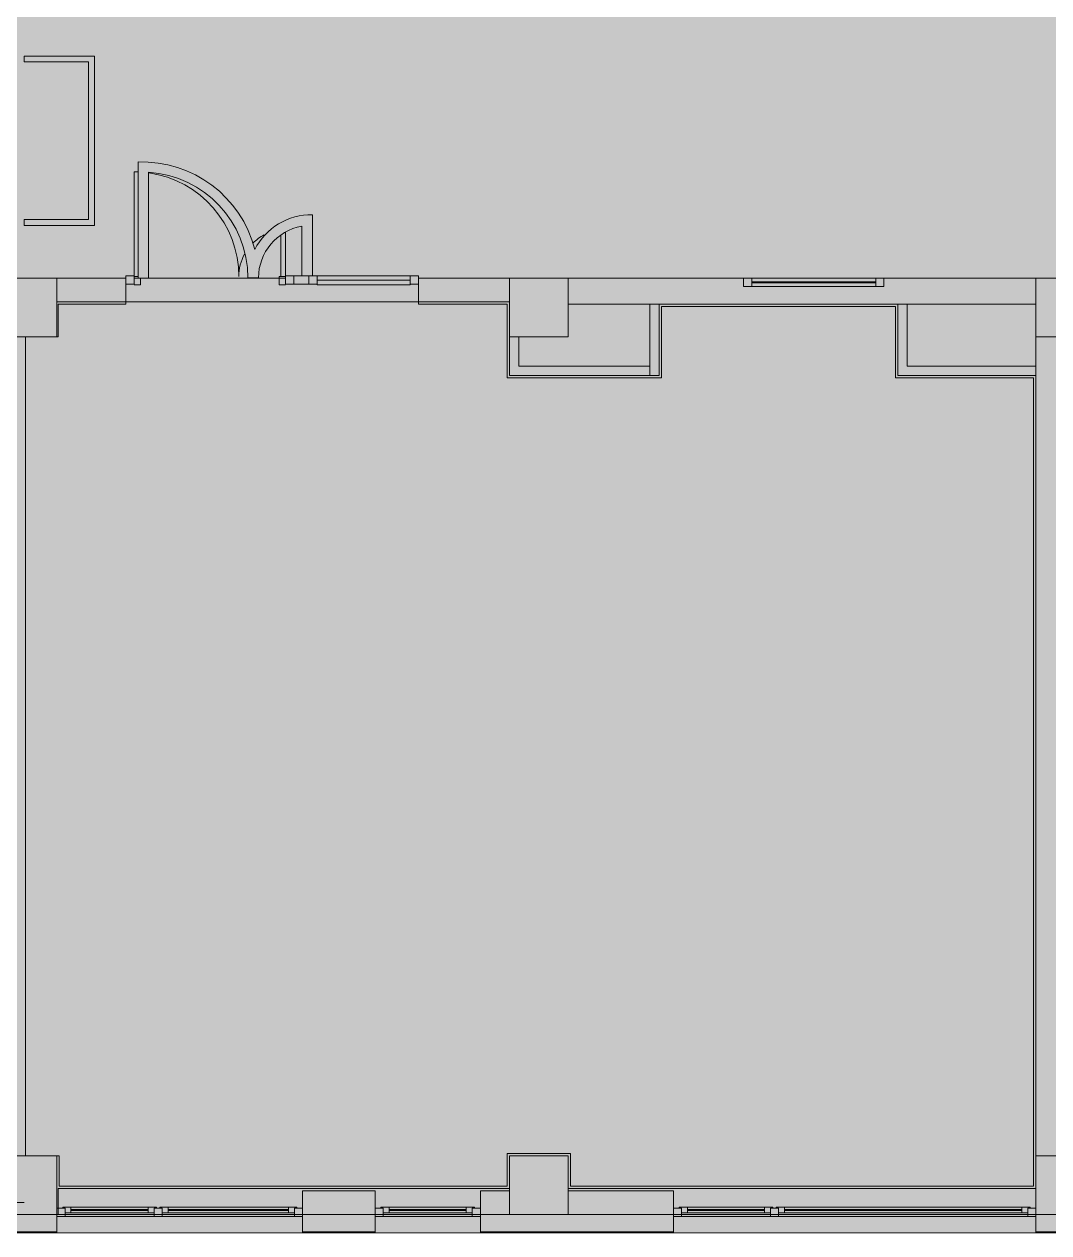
# Model space of a CAD drawing. Header units: millimetres. Extents: x 957 to 228198, y -8553 to 29000.
# Drawn here: x 139948 to 148708, y -258 to 10072 of the extents above; entities that cross this region are included whole.
import ezdxf

# ---------------------------------------------------------------- set-up
doc = ezdxf.new("R2010")
doc.units = ezdxf.units.MM
doc.layers.add('A-DETL-GENF-3', color=7, linetype='Continuous', lineweight=9, true_color=0xc0c0c0, transparency=0.4)
for name, color, linetype, lineweight, true_color in [('A-DETL-GENF-5', 7, 'Continuous', 5, 0xb7b7b7), ('A-DOOR-4', 7, 'Continuous', 5, 0xb7b7b7), ('A-FLOR-1', 7, 'Continuous', 5, 0xb7b7b7), ('A-GLAZ-3', 7, 'Continuous', 5, 0x737373), ('A-GLAZ-CURT-2', 7, 'Continuous', 5, 0x737373), ('A-GLAZ-CWMG-2', 7, 'Continuous', 5, 0x737373), ('A-WALL-3', 7, 'Continuous', 5, 0x737373), ('A-WALL-4', 7, 'Continuous', 9, 0x737373), ('I-WALL-2', 7, 'Continuous', 5, 0x737373), ('S-COLS-2', 7, 'Continuous', 5, 0x737373)]:
    doc.layers.add(name, color=color, linetype=linetype, lineweight=lineweight, true_color=true_color)
for name, color, linetype, lineweight in [('A-WALL', 7, 'Continuous', 9), ('A-WALL-2', 7, 'Continuous', 5), ('Оси', 7, 'Continuous', 9)]:
    doc.layers.add(name, color=color, linetype=linetype, lineweight=lineweight)

# ---------------------------------------------------------------- blocks, each defined once
blk = doc.blocks.new('BSC_Колонна _Прямоугольная - 500х500-23286270-3_2_2_птичка')
at = {"layer": 'S-COLS-2'}
for p, q in [((250, 250), (-250, 250)), ((-250, 250), (-250, -250)), ((250, -250), (250, 250)), ((-250, -250), (250, -250))]:
    blk.add_line(p, q, dxfattribs=at)
blk = doc.blocks.new('120_Окно_СКБ_2Ст - 120_Окно_СКБ_2Ст 3100х2500 _мал_створка слева_ 2-V274-3_2_2_птичка')
at = {"layer": 'A-GLAZ-3'}
for p, q in [((-1550, -127), (-1550, -57)), ((-1550, -57), (-1480, -57)), ((1550, -57), (-1550, -57)), ((-1480, -57), (-1480, -127)), ((650, -87), (-1480, -87)), ((-1480, -87), (-1480, -127)), ((-1430, -137), (-1430, -87)), ((600, -137), (600, -87)), ((650, -127), (650, -57)), ((650, -57), (720, -57)), ((650, -127), (650, -87)), ((720, -57), (720, -127)), ((1480, -87), (720, -87)), ((720, -87), (720, -127)), ((770, -137), (770, -87)), ((1430, -137), (1430, -87)), ((1480, -127), (1480, -57)), ((1480, -57), (1550, -57)), ((1480, -127), (1480, -87)), ((1550, -57), (1550, -127)), ((-1480, -127), (-1550, -127)), ((-1550, -127), (-1500, -127)), ((-1480, -127), (-1500, -127)), ((-1500, -127), (-1500, -137)), ((-1500, -137), (670, -137)), ((670, -137), (-1500, -137)), ((-1430, -107), (600, -107)), ((600, -117), (-1430, -117)), ((720, -127), (650, -127)), ((670, -127), (650, -127)), ((670, -127), (700, -127)), ((670, -137), (670, -127)), ((720, -127), (700, -127)), ((700, -127), (700, -137)), ((700, -137), (1500, -137)), ((1500, -137), (700, -137)), ((770, -107), (1430, -107)), ((1430, -117), (770, -117)), ((1550, -127), (1480, -127)), ((1500, -127), (1480, -127)), ((1500, -127), (1550, -127)), ((1500, -137), (1500, -127))]:
    blk.add_line(p, q, dxfattribs=at)
blk = doc.blocks.new('120_Окно_СКБ_2Ст - 120_Окно_СКБ_2Ст 2100х2400 _мал створка справа_-V275-3_2_2_птичка')
at = {"layer": 'A-GLAZ-3'}
for p, q in [((-1050, -127), (-1050, -57)), ((-1050, -57), (-980, -57)), ((1050, -57), (-1050, -57)), ((-980, -57), (-980, -127)), ((150, -87), (-980, -87)), ((-980, -87), (-980, -127)), ((-930, -137), (-930, -87)), ((100, -137), (100, -87)), ((150, -127), (150, -57)), ((150, -57), (220, -57)), ((150, -127), (150, -87)), ((220, -57), (220, -127)), ((980, -87), (220, -87)), ((220, -87), (220, -127)), ((270, -137), (270, -87)), ((930, -137), (930, -87)), ((980, -127), (980, -57)), ((980, -57), (1050, -57)), ((980, -127), (980, -87)), ((1050, -57), (1050, -127)), ((-980, -127), (-1050, -127)), ((-1050, -127), (-1000, -127)), ((-980, -127), (-1000, -127)), ((-1000, -127), (-1000, -137)), ((-1000, -137), (170, -137)), ((170, -137), (-1000, -137)), ((-930, -107), (100, -107)), ((100, -117), (-930, -117)), ((220, -127), (150, -127)), ((170, -127), (150, -127)), ((170, -127), (200, -127)), ((170, -137), (170, -127)), ((220, -127), (200, -127)), ((200, -127), (200, -137)), ((200, -137), (1000, -137)), ((1000, -137), (200, -137)), ((270, -107), (930, -107)), ((930, -117), (270, -117)), ((1050, -127), (980, -127)), ((1000, -127), (980, -127)), ((1000, -127), (1050, -127)), ((1000, -137), (1000, -127))]:
    blk.add_line(p, q, dxfattribs=at)
blk = doc.blocks.new('120_Окно_СКБ_1Ст - 120_Окно_СКБ_1Ст 900х2500_h_-V272-3_2_2_птичка')
at = {"layer": 'A-GLAZ-3'}
for p, q in [((-450, -127), (-450, -57)), ((-450, -57), (-380, -57)), ((450, -57), (-450, -57)), ((-380, -57), (-380, -127)), ((380, -87), (-380, -87)), ((-380, -87), (-380, -127)), ((-330, -137), (-330, -87)), ((330, -137), (330, -87)), ((380, -127), (380, -57)), ((380, -57), (450, -57)), ((380, -127), (380, -87)), ((450, -57), (450, -127)), ((-380, -127), (-450, -127)), ((-450, -127), (-400, -127)), ((-380, -127), (-400, -127)), ((-400, -127), (-400, -137)), ((-400, -137), (400, -137)), ((400, -137), (-400, -137)), ((-330, -107), (330, -107)), ((330, -117), (-330, -117)), ((450, -127), (380, -127)), ((400, -127), (380, -127)), ((400, -127), (450, -127)), ((400, -137), (400, -127))]:
    blk.add_line(p, q, dxfattribs=at)
blk = doc.blocks.new('Прямоугольный импост - 50 x 70 мм-V398-3_2_2_птичка')
at = {"layer": 'A-GLAZ-CWMG-2'}
for p, q in [((-70, 35), (0, 35)), ((-70, -35), (-70, 35)), ((0, 35), (0, -35)), ((0, -35), (-70, -35))]:
    blk.add_line(p, q, dxfattribs=at)
blk = doc.blocks.new('Дверь_Витражная_остекление_ - ДВН_ДАО_Главный вход_1200 в свету-V399-3_2_2_птичка')
at = {"layer": 'A-DETL-GENF-5'}
for p, q in [((-613, 925), (-647, 925)), ((-647, 925), (-647, 35)), ((607, 385), (607, 30)), ((647, 35), (647, 410)), ((-647, 30), (-613, 30)), ((-613, 30), (-647, 30)), ((-592, -40), (-592, 15)), ((592, -40), (592, 30)), ((592, 30), (647, 30)), ((607, 30), (647, 30)), ((-647, -40), (-592, -40)), ((647, -40), (592, -40))]:
    blk.add_line(p, q, dxfattribs=at)
at = {"layer": 'A-DOOR-4'}
for p, q in [((-647, 925), (-647, 35)), ((647, 410), (647, 35))]:
    blk.add_line(p, q, dxfattribs=at)
for centre, radius, start, end in [((-647, 30), 895, 87.7864, 90), ((-647, 30), 895, 360, 81.929), ((647, 30), 400, 117.1206, 134.5389), ((647, 30), 400, 151.213, 180)]:
    blk.add_arc(centre, radius, start, end, dxfattribs=at)
blk = doc.blocks.new('Системная панель - Стемалит - 40мм-V400-3_2_2_птичка')
at = {"layer": 'A-GLAZ-CURT-2'}
for p, q in [((65, 35), (-65, 35)), ((-65, 35), (-65, -35)), ((65, -35), (65, 35)), ((-65, -35), (65, -35))]:
    blk.add_line(p, q, dxfattribs=at)
blk = doc.blocks.new('Прямоугольный импост - 50 x 70 мм-V401-3_2_2_птичка')
at = {"layer": 'A-GLAZ-CWMG-2'}
for p, q in [((-35, 35), (35, 35)), ((-35, -35), (-35, 35)), ((35, 35), (35, -35)), ((35, -35), (-35, -35))]:
    blk.add_line(p, q, dxfattribs=at)
blk = doc.blocks.new('Прямоугольный импост - 50 x 70 мм-V402-3_2_2_птичка')
at = {"layer": 'A-GLAZ-CWMG-2'}
for p, q in [((0, 35), (-70, 35)), ((-70, 35), (-70, -35)), ((0, -35), (0, 35)), ((-70, -35), (0, -35))]:
    blk.add_line(p, q, dxfattribs=at)
blk = doc.blocks.new('Системная панель - Стекло - 40мм-V403-3_2_2_птичка')
at = {"layer": 'A-GLAZ-CURT-2'}
for p, q in [((397.5, 0), (-397.5, 0)), ((-397.5, 0), (-397.5, -40)), ((397.5, -40), (397.5, 0)), ((-397.5, -40), (397.5, -40))]:
    blk.add_line(p, q, dxfattribs=at)
blk = doc.blocks.new('Прямоугольный импост - 50 x 70 мм-V404-3_2_2_птичка')
at = {"layer": 'A-GLAZ-CWMG-2'}
for p, q in [((-35, 35), (35, 35)), ((-35, -35), (-35, 35)), ((35, 35), (35, -35)), ((35, -35), (-35, -35))]:
    blk.add_line(p, q, dxfattribs=at)
blk = doc.blocks.new('Прямоугольный импост - 50 x 70 мм-V405-3_2_2_птичка')
at = {"layer": 'A-GLAZ-CWMG-2'}
blk.add_line((42060, 7920), (41265, 7920), dxfattribs=at)
blk = doc.blocks.new('120_Окно_СКБ_1Ст - 120_Окно_СКБ_1Ст 400х1200 EI30-V409-3_2_2_птичка')
at = {"layer": 'A-GLAZ-3'}
for p, q in [((-600, 40), (-600, 110)), ((-600, 110), (-530, 110)), ((600, 110), (-600, 110)), ((-530, 110), (-530, 40)), ((530, 40), (530, 110)), ((530, 110), (600, 110)), ((600, 110), (600, 40)), ((-530, 40), (-600, 40)), ((-600, 40), (600, 40)), ((530, 80), (-530, 80)), ((530, 70), (-530, 70)), ((600, 40), (530, 40))]:
    blk.add_line(p, q, dxfattribs=at)

msp = doc.modelspace()

# ---------------------------------------------------------------- hatches: boundary and pattern name
at = {"layer": 'A-DETL-GENF-3'}
h = msp.add_hatch(color=256, dxfattribs=at)
h.paths.add_polyline_path([(167348.1, -251.7), (177038.1, -250), (177041.1, 3288.3), (185758.1, 3288.3), (185758.1, 27348.3), (143098.1, 27348.3), (143098.1, 23888.3), (139948.1, 23887.4), (139948.1, 15358), (139498.2, 15353), (139498.2, -251.7), (167098.1, -251.7)])
h.paths.add_polyline_path([(168253.1, 151), (168237.1, 151), (168237.1, 551), (168253.1, 551)])
h.paths.add_polyline_path([(171639.1, 151), (171623.1, 151), (171623.1, 551), (171639.1, 551), (171639.1, 172.5)])
h.paths.add_polyline_path([(168237.1, 1051), (168237.6, 1545.2), (168253.1, 1545.2), (168253.1, 1258), (169542.1, 1258), (169542.1, 1242), (168253.1, 1242), (168253.1, 1051), (168237.6, 1051)])
h.paths.add_polyline_path([(171623.1, 1051), (171623.1, 1530.1), (171639.1, 1530.1), (171639.1, 1051)])
h.paths.add_polyline_path([(170407.7, 1232), (170364.1, 1232), (170364.1, 1248), (171622.8, 1248), (171622.8, 1232), (170409.2, 1232)])
h.paths.add_polyline_path([(171638.9, 2030.1), (171623.1, 2030.1), (171623.1, 2332), (170364.1, 2332), (170364.1, 2348), (171639.1, 2347.5), (171639.1, 2030.1)])
h.paths.add_polyline_path([(168253.1, 2045.2), (168237.1, 2045.2), (168237.1, 2789), (168253.1, 2789), (168253.1, 2350.4)])
h.paths.add_polyline_path([(169243.4, 2342), (168253.4, 2342), (168253.4, 2358), (169543.5, 2358), (169543.5, 2342), (169470, 2342)])
h.paths.add_polyline_path([(168253.1, 3289), (168237.1, 3289), (168237.1, 3729), (168253.1, 3729)])
h.paths.add_polyline_path([(173543.1, 6780), (173543.1, 7680), (173593.1, 7680), (173593.1, 6780)])
h.paths.add_polyline_path([(174843.1, 7680), (174843.1, 7730), (174833.1, 7730), (174836.7, 7760), (174878.1, 7760), (174878.1, 7908), (174948.1, 7908), (174948.1, 7900), (174893.1, 7900), (174893.1, 7680), (174948.1, 7680), (174948.1, 7672), (174878.1, 7672), (174878.1, 7680), (174859.1, 7680)])
h.paths.add_polyline_path([(174836.7, 7280), (174793.1, 7280), (174793.1, 7680), (174843.1, 7680), (174843.1, 7280)])
h.paths.add_polyline_path([(173485.1, 7672), (173438.1, 7672), (173438.1, 7680), (173493.1, 7680), (173493.1, 7900), (173438.1, 7900), (173440.3, 7908), (173508.1, 7908), (173508.1, 7760), (173553.1, 7760), (173553.1, 7730), (173543.1, 7730), (173543.1, 7680), (173508.1, 7680), (173508.1, 7672), (173493.1, 7672)])
h.paths.add_polyline_path([(168078.1, 7672), (168008.1, 7672), (168008.1, 7820), (167988.1, 7820), (167988.1, 7860), (167998.1, 7860), (167998.1, 7900), (168008.1, 7900), (168008.1, 7908), (168078.1, 7908), (168078.1, 7900), (168023.1, 7895.1), (168023.1, 7680), (168078.1, 7680)])
h.paths.add_polyline_path([(172840.8, 7672), (172808.1, 7672), (172808.1, 7820), (172788.1, 7820), (172788.1, 7860), (172798.1, 7860), (172798.1, 7900), (172808.1, 7900), (172808.1, 7908), (172878.1, 7908), (172878.1, 7900), (172823.1, 7895.1), (172823.1, 7680), (172878.1, 7680), (172878.1, 7672), (172848.1, 7672)])
h.paths.add_polyline_path([(170545.1, 7672), (170508.1, 7672), (170508.1, 7820), (170488.1, 7820), (170488.1, 7860), (170498.1, 7860), (170498.1, 7900), (170508.1, 7900), (170508.1, 7908), (170578.1, 7908), (170578.1, 7900), (170523.1, 7895.1), (170523.1, 7680), (170578.1, 7680), (170578.1, 7672), (170548.1, 7672)])
h.paths.add_polyline_path([(167138.1, 7672), (167068.1, 7672), (167068.1, 7680), (167123.1, 7680), (167118.1, 7900), (167068.1, 7900), (167068.1, 7908), (167138.1, 7908), (167138.1, 7900), (167148.1, 7895.1), (167148.1, 7860), (167158.1, 7860), (167158.1, 7820), (167138.1, 7820), (167138.1, 7680)])
h.paths.add_polyline_path([(169418.1, 7672), (169418.1, 7680), (169473.1, 7680), (169473.1, 7900), (169418.1, 7900), (169418.1, 7908), (169488.1, 7908), (169488.1, 7900), (169498.1, 7900), (169498.1, 7860), (169508.1, 7858.7), (169508.1, 7820), (169488.1, 7820), (169488.1, 7672), (169448.1, 7672)])
h.paths.add_polyline_path([(171938.1, 7672), (171868.1, 7672), (171868.1, 7680), (171923.1, 7680), (171923.1, 7900), (171868.1, 7900), (171868.1, 7908), (171938.1, 7908), (171938.1, 7900), (171948.1, 7895.1), (171948.1, 7860), (171958.1, 7860), (171958.1, 7820), (171938.1, 7820), (171938.1, 7680)])
h.paths.add_polyline_path([(170498.1, 7900), (170458.1, 7900), (170458.1, 8900), (170498.1, 8900), (170498.1, 7916.7)])
h.paths.add_polyline_path([(167958.1, 7900), (167958.1, 8750), (167998.1, 8750), (167998.1, 7900)])
h.paths.add_polyline_path([(172758.1, 7900), (172758.1, 8750), (172798.1, 8750), (172798.1, 7900)])
h.paths.add_polyline_path([(159665.9, 10300), (159625.9, 10300), (159625.9, 10900), (159665.9, 10900), (159665.9, 10501.7)])
h.paths.add_polyline_path([(157905.9, 10300), (157865.9, 10300), (157865.9, 10900), (157905.9, 10900), (157905.9, 10385.9)])
h.paths.add_polyline_path([(158745.9, 10300), (158745.9, 10900), (158785.9, 10900), (158785.9, 10300)])
h.paths.add_polyline_path([(156985.9, 10300), (156985.9, 10900), (157025.9, 10900), (157025.9, 10300)])
h.paths.add_polyline_path([(157865.9, 10900), (157840.9, 10900), (157840.9, 10980), (157875.9, 10980), (157875.9, 10940), (157865.9, 10940)])
h.paths.add_polyline_path([(158735.9, 10900), (158720.9, 10900), (158720.9, 10980), (158755.9, 10980), (158755.9, 10940), (158745.9, 10940), (158745.9, 10900)])
h.paths.add_polyline_path([(158465.9, 10900), (158465.9, 10940), (158455.9, 10940), (158455.9, 10980), (158490.9, 10980), (158490.9, 10900), (158475.9, 10900)])
h.paths.add_polyline_path([(159355.9, 10900), (159345.9, 10900), (159345.9, 10940), (159335.9, 10940), (159335.9, 10980), (159370.9, 10980), (159370.9, 10900)])
h.paths.add_polyline_path([(157585.9, 10900), (157585.9, 10940), (157575.9, 10940), (157575.9, 10980), (157610.9, 10980), (157610.9, 10900), (157590.9, 10900)])
h.paths.add_polyline_path([(159625.9, 10900), (159600.9, 10900), (159600.9, 10980), (159635.9, 10980), (159635.9, 10940), (159625.9, 10940)])
h.paths.add_polyline_path([(160235.9, 10900), (160225.9, 10900), (160225.9, 10940), (160215.9, 10940), (160215.9, 10980), (160250.9, 10980), (160250.9, 10900)])
h.paths.add_polyline_path([(156985.9, 10900), (156960.9, 10900), (156960.9, 10980), (156995.9, 10980), (156995.9, 10940), (156985.9, 10940), (156985.9, 10925.7)])
h.paths.add_polyline_path([(139948.1, 12070), (139948.1, 12125), (139728.1, 12125), (139728.1, 12070), (139720.1, 12070), (139720.1, 12140), (139868.1, 12140), (139868.1, 12185), (139898.1, 12185), (139898.1, 12175), (139948.1, 12175), (139949.5, 12140), (139956.1, 12140), (139956.1, 12070)])
h.paths.add_polyline_path([(139948.1, 12175), (139949.5, 12225), (140348.1, 12225), (140343.1, 12175), (139949.5, 12175)])
h.paths.add_polyline_path([(140345.1, 13425), (139948.1, 13425), (139949.5, 13475), (140848.1, 13475), (140848.1, 13425), (140620.6, 13425)])
h.paths.add_polyline_path([(139868.1, 13465), (139868.1, 13510), (139720.1, 13514), (139720.1, 13580), (139728.1, 13580), (139728.1, 13525), (139948.1, 13525), (139948.1, 13580), (139956.1, 13580), (139956.1, 13510), (139948.1, 13510), (139948.1, 13475), (139898.1, 13475), (139898.1, 13465), (139888.1, 13465)])
h.paths.add_polyline_path([(178708.1, 15650), (178638.1, 15650), (178638.1, 15658), (178708.1, 15658)])
h.paths.add_polyline_path([(178272.9, 15650), (178272.9, 15658), (178342.9, 15658), (178342.9, 15650)])
h.paths.add_polyline_path([(179678.1, 15650), (179678.1, 16650), (179718.1, 16650), (179718.1, 15650)])
h.paths.add_polyline_path([(178262.9, 15650), (178222.9, 15650), (178222.9, 16650), (178262.9, 16650), (178262.9, 15848.6)])
h.paths.add_polyline_path([(179798.1, 15650), (179728.1, 15650), (179728.1, 15658), (179798.1, 15658)])
h.paths.add_polyline_path([(177182.9, 15650), (177182.9, 15658), (177252.9, 15658), (177252.9, 15650)])
h.paths.add_polyline_path([(183728.1, 15650), (183728.1, 15658), (183798.1, 15658), (183798.1, 15650)])
h.paths.add_polyline_path([(182638.1, 15650), (182638.1, 15658), (182708.1, 15658), (182708.1, 15650)])
h.paths.add_polyline_path([(183718.1, 15650), (183678.1, 15650), (183678.1, 16650), (183718.1, 16650), (183718.1, 15848.6)])
h.paths.add_polyline_path([(185660.1, 17240), (185660.1, 17310), (185668.1, 17310), (185668.1, 17240)])
h.paths.add_polyline_path([(181278.1, 17600), (181278.1, 18590), (181318.1, 18590), (181318.1, 17600)])
h.paths.add_polyline_path([(178438.1, 17600), (178438.1, 18590), (178478.1, 18590), (178478.1, 17600)])
h.paths.add_polyline_path([(185620.3, 18280), (184668.1, 18280), (184668.1, 18320), (185668.1, 18320), (185668.1, 18280)])
h.paths.add_polyline_path([(185660.1, 18330), (185660.1, 18400), (185668.1, 18400), (185668.1, 18330)])
h.paths.add_polyline_path([(180268.1, 18592), (180238.1, 18592), (180238.1, 18600), (180268.1, 18600)])
h.paths.add_polyline_path([(166848.1, 24100), (166848.1, 24150), (167348.1, 24150), (167348.1, 24100)])
h.paths.add_polyline_path([(167284.6, 25850), (166848.1, 25850), (166848.1, 25900), (167348.1, 25900), (167348.1, 25850), (167328.1, 25850)])

# ---------------------------------------------------------------- linework, layer by layer
at = {"layer": 'A-FLOR-1'}
for p, q in [((140548.1, 9799.8), (139948.1, 9799.8)), ((139948.1, 9799.8), (139948.1, 9749.8)), ((139948.1, 9749.8), (140498.1, 9749.8)), ((140498.1, 9749.8), (140498.1, 8401.7)), ((140548.1, 8351.7), (140548.1, 9799.8)), ((140922.1, 8894.4), (140922.1, 7900)), ((141012.1, 7900), (141012.1, 8806.8)), ((140498.1, 8401.7), (139948.1, 8401.7)), ((139948.1, 8401.7), (139948.1, 8351.7)), ((142412.3, 7920), (142412.3, 8443.9)), ((139948.1, 8351.7), (140548.1, 8351.7)), ((142322.3, 8346.4), (142322.3, 7920)), ((140922.1, 7900), (141012.1, 7900)), ((141860.7, 7903.5), (141950.8, 7903.5)), ((140818.1, 7680), (140238.1, 7680)), ((140238.1, 7680), (140238.1, 7400)), ((140818.1, 7700), (140818.1, 7680)), ((143318.1, 7680), (143318.1, 7700)), ((144078.1, 7680), (143318.1, 7680)), ((144078.1, 7050), (144078.1, 7680)), ((147398.1, 7660), (145398.1, 7660)), ((145398.1, 7660), (145398.1, 7050)), ((147398.1, 7050), (147398.1, 7660)), ((139958.1, 7400), (139958.1, 400)), ((140238.1, 7400), (140228.1, 7400)), ((145398.1, 7050), (144078.1, 7050)), ((148578.1, 7050), (147398.1, 7050)), ((148578.1, 140), (148578.1, 7050)), ((144078.1, 140), (144078.1, 420)), ((144078.1, 420), (144618.1, 420)), ((144618.1, 420), (144618.1, 140)), ((140228.1, 400), (140248.1, 400)), ((140248.1, 400), (140248.1, 140)), ((140248.1, 140), (144078.1, 140)), ((144618.1, 140), (148578.1, 140))]:
    msp.add_line(p, q, dxfattribs=at)
for centre, radius, start, end in [((140955.8, 7900), 995, 14.33829, 91.93805), ((140955.7, 7903.5), 905, 360, 86.42904), ((142404.8, 7900), 544, 89.21005, 153.06648), ((142404.8, 7900), 454, 100.46985, 179.55829)]:
    msp.add_arc(centre, radius, start, end, dxfattribs=at)
at = {"layer": 'A-WALL'}
for p, q in [((138611.1, -250), (140228.1, -250)), ((138611.1, -253), (140228.1, -253)), ((142328.1, -253), (142948.1, -253)), ((143848.1, -253), (145498.1, -253)), ((148598.1, -253), (149348.1, -253))]:
    msp.add_line(p, q, dxfattribs=at)
at = {"layer": 'A-WALL-2'}
for p, q in [((142328.1, -258), (137711.1, -258)), ((157598.1, -258), (142328.1, -258))]:
    msp.add_line(p, q, dxfattribs=at)
at = {"layer": 'A-WALL-3'}
for p, q in [((142948.1, 100), (142328.1, 100)), ((142328.1, 100), (142328.1, -258)), ((142948.1, -258), (142948.1, 100)), ((144098.1, 100), (143848.1, 100)), ((143848.1, 100), (143848.1, -258)), ((145498.1, 100), (144598.1, 100)), ((145498.1, -258), (145498.1, 100)), ((140228.1, -258), (140228.1, -100)), ((140228.1, -100), (140238.1, -100)), ((142948.1, -100), (143848.1, -100)), ((145498.1, -100), (148598.1, -100)), ((148598.1, -100), (148598.1, -258))]:
    msp.add_line(p, q, dxfattribs=at)
at = {"layer": 'A-WALL-4'}
for p, q in [((145378.1, 7680), (145298.1, 7680)), ((147498.1, 7680), (147418.1, 7680)), ((145298.1, 7070), (145298.1, 7150)), ((148598.1, 7070), (148598.1, 7150)), ((142328.1, -100), (142948.1, -100)), ((143848.1, -100), (144098.1, -100)), ((144598.1, -100), (145498.1, -100)), ((142328.1, -250), (142948.1, -250)), ((143848.1, -250), (145498.1, -250)), ((148598.1, -250), (149348.1, -250))]:
    msp.add_line(p, q, dxfattribs=at)
at = {"layer": 'I-WALL-2'}
for p, q in [((140818.1, 7900), (140228.1, 7900)), ((140818.1, 7700), (140818.1, 7900)), ((140888.1, 7900), (140922.1, 7900)), ((141012.1, 7900), (142183.1, 7900)), ((144098.1, 7900), (143318.1, 7900)), ((143318.1, 7900), (143318.1, 7700)), ((146098.1, 7900), (144598.1, 7900)), ((148598.1, 7900), (147298.1, 7900)), ((144098.1, 7700), (140228.1, 7700)), ((144598.1, 7680), (145298.1, 7680)), ((145298.1, 7680), (145298.1, 7150)), ((145378.1, 7070), (145378.1, 7680)), ((145378.1, 7680), (147418.1, 7680)), ((147418.1, 7680), (147418.1, 7070)), ((147498.1, 7150), (147498.1, 7680)), ((147498.1, 7680), (148598.1, 7680)), ((144098.1, 7400), (144098.1, 7070)), ((144178.1, 7150), (144178.1, 7400)), ((148598.1, 7400), (148598.1, 7150)), ((145298.1, 7150), (144178.1, 7150)), ((148598.1, 7150), (147498.1, 7150)), ((144098.1, 7070), (145378.1, 7070)), ((147418.1, 7070), (148598.1, 7070)), ((148598.1, 7070), (148598.1, 400)), ((140238.1, 120), (144098.1, 120)), ((140238.1, 120), (140238.1, -100)), ((144598.1, 120), (148598.1, 120)), ((142328.1, -100), (140238.1, -100))]:
    msp.add_line(p, q, dxfattribs=at)
at = {"layer": 'Оси'}
msp.add_line((127448.1, 0), (139948.1, 0), dxfattribs=at)

# ---------------------------------------------------------------- block references
at = {"layer": 'A-DOOR-4'}
msp.add_blockref('Дверь_Витражная_остекление_ - ДВН_ДАО_Главный вход_1200 в свету-V399-3_2_2_птичка', (141535.6, 7885), dxfattribs=at)
at = {"layer": 'A-GLAZ-3'}
msp.add_blockref('120_Окно_СКБ_1Ст - 120_Окно_СКБ_1Ст 400х1200 EI30-V409-3_2_2_птичка', (146698.1, 7790), dxfattribs=at)
at = {"layer": 'A-GLAZ-3', "rotation": 180}
for name, p in [('120_Окно_СКБ_2Ст - 120_Окно_СКБ_2Ст 2100х2400 _мал створка справа_-V275-3_2_2_птичка', (141278.1, -175)), ('120_Окно_СКБ_1Ст - 120_Окно_СКБ_1Ст 900х2500_h_-V272-3_2_2_птичка', (143398.1, -175)), ('120_Окно_СКБ_2Ст - 120_Окно_СКБ_2Ст 3100х2500 _мал_створка слева_ 2-V274-3_2_2_птичка', (147048.1, -175))]:
    msp.add_blockref(name, p, dxfattribs=at)
at = {"layer": 'A-GLAZ-CURT-2'}
for name, p in [('Системная панель - Стемалит - 40мм-V400-3_2_2_птичка', (142318.1, 7885)), ('Системная панель - Стекло - 40мм-V403-3_2_2_птичка', (142850.6, 7885))]:
    msp.add_blockref(name, p, dxfattribs=at)
at = {"layer": 'A-GLAZ-CWMG-2', "rotation": 180}
msp.add_blockref('Прямоугольный импост - 50 x 70 мм-V402-3_2_2_птичка', (140818.1, 7885), dxfattribs=at)
at = {"layer": 'A-GLAZ-CWMG-2', "extrusion": (0, 0, -1), "rotation": 180}
for name, p in [('Прямоугольный импост - 50 x 70 мм-V401-3_2_2_птичка', (-142218.1, 7885)), ('Прямоугольный импост - 50 x 70 мм-V404-3_2_2_птичка', (-142418.1, 7885)), ('Прямоугольный импост - 50 x 70 мм-V398-3_2_2_птичка', (-143318.1, 7885))]:
    msp.add_blockref(name, p, dxfattribs=at)
at = {"layer": 'A-GLAZ-CWMG-2'}
msp.add_blockref('Прямоугольный импост - 50 x 70 мм-V405-3_2_2_птичка', (101188.1, 0), dxfattribs=at)
at = {"layer": 'S-COLS-2'}
for p in [(139978.1, 7650), (144348.1, 7650), (148848.1, 7650), (139978.1, 150), (144348.1, 150), (148848.1, 150)]:
    msp.add_blockref('BSC_Колонна _Прямоугольная - 500х500-23286270-3_2_2_птичка', p, dxfattribs=at)

doc.saveas('drawing.dxf')
